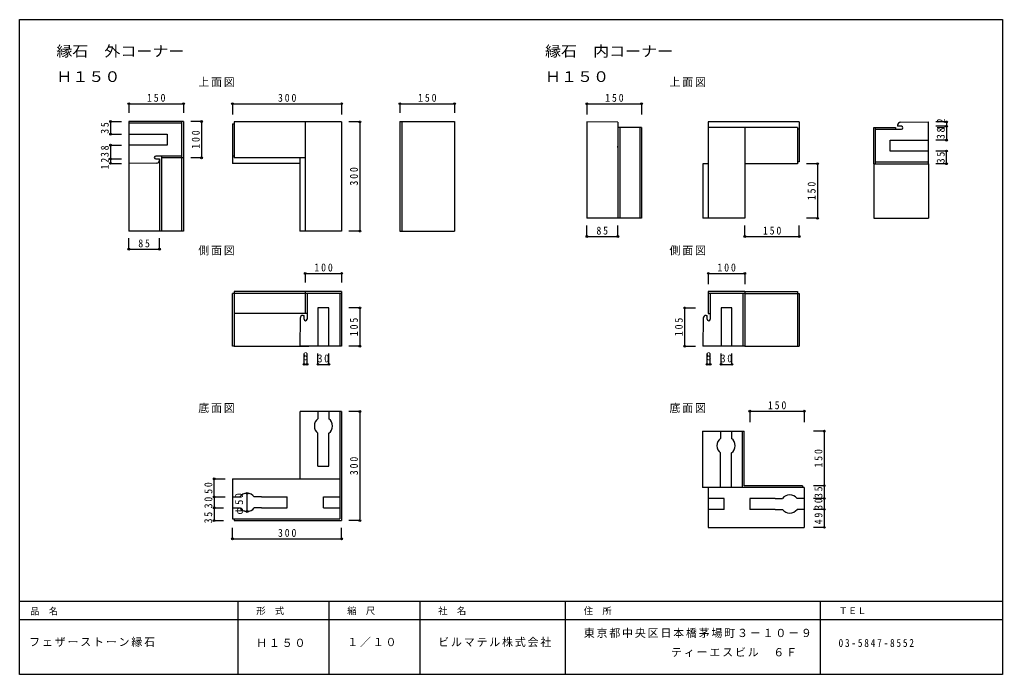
# Model space of a CAD drawing. Units: millimetres at full size, sheet at 1:10. Extents: x -1333 to 1367, y -907 to 893.
import ezdxf
from ezdxf.enums import TextEntityAlignment as Align

# ---------------------------------------------------------------- set-up
doc = ezdxf.new("R2010")
doc.units = ezdxf.units.MM
doc.header["$LTSCALE"] = 10
doc.header["$PDMODE"] = 32
doc.header["$PDSIZE"] = 5
for name, color, linetype in [('0-0', 6, 'Continuous'), ('A-0', 4, 'Continuous'), ('E-0', 7, 'Continuous'), ('F-0', 2, 'Continuous')]:
    doc.layers.add(name, color=color, linetype=linetype)
doc.styles.add('ＭＳ ゴシック', font='')
doc.styles.get('ＭＳ ゴシック').set_extended_font_data('MS Gothic')

msp = doc.modelspace()

# ---------------------------------------------------------------- linework, layer by layer
at = {"layer": '0-0'}
for p, q in [((-1032.56, 612.47), (-1032.56, 497.47)), ((-882.56, 612.47), (-1032.56, 612.47)), ((-887.56, 607.47), (-1032.56, 607.47)), ((-887.56, 612.47), (-887.56, 512.47)), ((-882.56, 612.47), (-882.56, 512.47)), ((-747.83, 606.33), (-742.83, 606.33)), ((-747.83, 606.33), (-747.83, 497.47)), ((-742.83, 611.33), (-742.83, 512.47)), ((-447.83, 611.33), (-742.83, 611.33)), ((-547.83, 611.33), (-547.83, 311.33)), ((-447.83, 611.33), (-447.83, 311.33)), ((-282.76, 612.47), (-282.76, 311.33)), ((226.18, 611.33), (226.18, 346.33)), ((310.8, 610.34), (226.18, 611.33)), ((310.8, 610.34), (310.8, 346.33)), ((310.8, 602.44), (310.8, 599.33)), ((376.18, 596.33), (310.8, 596.33)), ((316.18, 596.33), (316.18, 346.33)), ((371.18, 596.33), (371.18, 346.33)), ((376.18, 596.33), (376.18, 346.33)), ((559.62, 611.33), (559.62, 346.33)), ((809.62, 611.33), (559.62, 611.33)), ((804.62, 596.33), (559.62, 596.33)), ((659.62, 596.33), (659.62, 346.33)), ((804.62, 596.33), (804.62, 496.33)), ((809.62, 611.33), (809.62, 501.33)), ((1014.33, 496.33), (1014.33, 596.33)), ((1019.33, 496.33), (1019.33, 596.33)), ((1079.71, 602.44), (1079.71, 599.33)), ((1090.33, 599.33), (1079.71, 599.33)), ((1087.61, 610.44), (1164.33, 611.33)), ((1164.33, 496.33), (1164.33, 611.33)), ((809.62, 591.33), (804.62, 591.33)), ((1019.33, 591.33), (1090.33, 591.33)), ((310.8, 541.37), (310.8, 544.47)), ((-887.56, 517.47), (-958.56, 517.47)), ((-942.56, 517.47), (-942.56, 311.33)), ((-742.83, 517.47), (-747.83, 517.47)), ((-955.85, 498.37), (-1032.56, 497.47)), ((-1032.56, 497.47), (-1032.56, 311.33)), ((-958.56, 509.47), (-947.94, 509.47)), ((-947.94, 506.37), (-947.94, 509.47)), ((-947.94, 509.47), (-947.94, 311.33)), ((-882.56, 512.47), (-942.56, 512.47)), ((-887.56, 512.47), (-887.56, 311.33)), ((-882.56, 512.47), (-882.56, 311.33)), ((-562.83, 497.47), (-747.83, 497.47)), ((-547.83, 512.47), (-742.83, 512.47)), ((-562.83, 512.47), (-562.83, 311.33)), ((544.62, 496.33), (544.62, 346.33)), ((559.62, 496.33), (544.62, 496.33)), ((809.62, 501.33), (804.62, 501.33)), ((1014.33, 496.33), (1164.33, 496.33)), ((1019.33, 501.33), (1164.33, 501.33)), ((1164.33, 496.33), (1164.33, 346.33)), ((376.18, 346.33), (226.18, 346.33)), ((659.62, 346.33), (544.62, 346.33)), ((-882.56, 311.33), (-1032.56, 311.33)), ((-447.83, 311.33), (-562.83, 311.33)), ((-447.83, 139.87), (-747.83, 139.87)), ((-447.83, 144.87), (-742.83, 144.87)), ((-447.83, 139.87), (-547.83, 139.87)), ((-542.83, 139.87), (-542.83, 68.87)), ((-452.83, 139.87), (-452.83, -5.13)), ((-447.83, 144.87), (-447.83, -5.13)), ((659.62, 144.87), (559.62, 144.87)), ((659.62, 139.87), (559.62, 139.87)), ((564.62, 139.87), (564.62, 68.87)), ((654.62, 139.87), (654.62, -5.13)), ((659.62, 144.87), (659.62, -5.13)), ((659.62, 144.87), (804.62, 144.87)), ((659.62, 139.87), (804.62, 139.87)), ((804.62, 144.87), (804.62, -5.13)), ((-542.83, 84.87), (-742.83, 84.87)), ((-561.93, 71.58), (-562.83, -5.13)), ((-553.93, 79.49), (-550.83, 79.49)), ((-550.83, 68.87), (-550.83, 79.49)), ((545.52, 71.58), (544.62, -5.13)), ((553.52, 79.49), (556.62, 79.49)), ((556.62, 68.87), (556.62, 79.49)), ((-742.83, -5.13), (-537.83, -5.13)), ((-447.83, -5.13), (-562.83, -5.13)), ((659.62, -5.13), (544.62, -5.13)), ((659.62, -5.13), (809.62, -5.13)), ((-562.24, -370.37), (-562.24, -184.79)), ((-447.83, -184.79), (-562.24, -184.79)), ((-512.83, -184.79), (-512.83, -204.79)), ((-482.83, -184.79), (-482.83, -204.79)), ((-452.83, -184.79), (-452.83, -479.79)), ((-447.83, -184.79), (-447.83, -484.79)), ((-512.83, -334.79), (-512.83, -244.79)), ((-747.83, -370.37), (-747.83, -479.79)), ((-747.83, -370.37), (-452.83, -370.37)), ((-747.83, -419.79), (-727.83, -419.79)), ((-667.83, -419.79), (-687.83, -419.79)), ((-667.83, -419.79), (-597.83, -419.79)), ((-597.83, -449.79), (-597.83, -419.79)), ((-497.83, -419.79), (-452.83, -419.79)), ((-497.83, -449.79), (-497.83, -419.79)), ((-747.83, -449.79), (-727.83, -449.79)), ((-667.83, -449.79), (-687.83, -449.79)), ((-667.83, -449.79), (-597.83, -449.79)), ((-497.83, -449.79), (-452.83, -449.79)), ((-747.83, -479.79), (-452.83, -479.79)), ((-742.83, -479.79), (-742.83, -484.79)), ((-742.83, -484.79), (-447.83, -484.79))]:
    msp.add_line(p, q, dxfattribs=at)
for points in [[(-287.76, 612.47), (-137.76, 612.47), (-137.76, 497.47), (-137.76, 311.33)], [(-287.76, 612.47), (-287.76, 311.33), (-137.76, 311.33)], [(1014.33, 596.33), (1074.33, 596.33), (1074.33, 591.33)], [(-1032.56, 577.47), (-927.56, 577.47), (-927.56, 547.47), (-1032.56, 547.47)], [(1164.33, 531.33), (1059.33, 531.33), (1059.33, 561.33), (1164.33, 561.33)], [(804.62, 496.33), (659.62, 496.33), (659.62, 457.67)], [(1014.33, 496.33), (1014.33, 346.33), (1164.33, 346.33)], [(-742.83, 144.87), (-742.83, -5.13), (-747.83, -5.13), (-747.83, 139.87)], [(-447.83, 144.87), (-547.83, 144.87), (-547.83, 84.87)], [(559.62, 144.87), (559.62, 84.87), (564.62, 84.87)], [(804.62, 139.87), (809.62, 139.87), (809.62, -5.13)], [(-482.83, -5.13), (-482.83, 99.87), (-512.83, 99.87), (-512.83, -5.13)], [(624.62, -5.13), (624.62, 99.87), (594.62, 99.87), (594.62, -5.13)], [(-512.83, -334.79), (-482.83, -334.79), (-482.83, -244.79)]]:
    msp.add_lwpolyline(points, dxfattribs=at)
for centre, radius, start, end in [((1087.71, 602.44), 8, 90.66876, 180), ((1090.33, 595.33), 4, 270, 90), ((-958.56, 513.47), 4, 90, 270), ((-955.94, 506.37), 8, 270.66876, 0), ((-553.93, 71.49), 8, 90, 179.33124), ((-546.83, 68.87), 4, 180, 0), ((553.52, 71.49), 8, 90, 179.33124), ((560.62, 68.87), 4, 180, 0), ((-497.83, -224.79), 25, 126.86992, 233.13033), ((-497.83, -224.79), 25, 306.86996, 53.13008), ((-707.83, -434.79), 25, 36.86996, 143.13008), ((-707.83, -434.79), 25, 216.86992, 323.13033)]:
    msp.add_arc(centre, radius, start, end, dxfattribs=at)
at = {"layer": 'A-0'}
for p, q in [((-1032.56, 661.47), (-882.56, 661.47)), ((-1032.56, 661.47), (-1032.56, 636.47)), ((-882.56, 661.47), (-882.56, 636.47)), ((-747.83, 661.33), (-447.83, 661.33)), ((-747.83, 661.33), (-747.83, 631.33)), ((-447.83, 661.33), (-447.83, 631.33)), ((-287.76, 661.47), (-137.76, 661.47)), ((-287.76, 661.47), (-287.76, 636.47)), ((-137.76, 661.47), (-137.76, 636.47)), ((226.18, 661.33), (376.18, 661.33)), ((226.18, 661.33), (226.18, 631.33)), ((376.18, 661.33), (376.18, 631.33)), ((-1082.56, 612.47), (-1082.56, 577.47)), ((-1082.56, 612.47), (-1052.56, 612.47)), ((-832.56, 612.47), (-862.56, 612.47)), ((-832.56, 612.47), (-832.56, 512.47)), ((-397.83, 611.33), (-427.83, 611.33)), ((-397.83, 611.33), (-397.83, 311.33)), ((1214.33, 611.33), (1184.33, 611.33)), ((1214.33, 599.33), (1184.33, 599.33)), ((1214.33, 611.33), (1214.33, 599.33)), ((1214.33, 599.33), (1214.33, 561.33)), ((-1082.56, 577.47), (-1052.56, 577.47)), ((-1082.56, 547.47), (-1052.56, 547.47)), ((-1082.56, 547.47), (-1082.56, 509.47)), ((1214.33, 561.33), (1184.33, 561.33)), ((1214.33, 531.33), (1184.33, 531.33)), ((1214.33, 496.33), (1214.33, 531.33)), ((-1082.56, 509.47), (-1052.56, 509.47)), ((-1082.56, 509.47), (-1082.56, 497.47)), ((-1082.56, 497.47), (-1052.56, 497.47)), ((-832.56, 512.47), (-862.56, 512.47)), ((859.62, 496.33), (829.62, 496.33)), ((859.62, 496.33), (859.62, 346.33)), ((1214.33, 496.33), (1184.33, 496.33)), ((226.18, 296.33), (226.18, 326.33)), ((310.8, 296.33), (310.8, 326.33)), ((659.62, 296.33), (659.62, 326.33)), ((809.62, 296.33), (809.62, 326.33)), ((859.62, 346.33), (829.62, 346.33)), ((-397.83, 311.33), (-427.83, 311.33)), ((-1032.56, 261.33), (-1032.56, 291.33)), ((-947.94, 261.33), (-947.94, 291.33)), ((226.18, 296.33), (310.8, 296.33)), ((659.62, 296.33), (809.62, 296.33)), ((-1032.56, 261.33), (-947.94, 261.33)), ((-547.83, 194.87), (-447.83, 194.87)), ((-547.83, 194.87), (-547.83, 169.87)), ((-447.83, 194.87), (-447.83, 169.87)), ((559.62, 194.87), (659.62, 194.87)), ((559.62, 194.87), (559.62, 164.87)), ((659.62, 194.87), (659.62, 164.87)), ((-397.83, 99.87), (-427.83, 99.87)), ((-397.83, 99.87), (-397.83, -5.13)), ((494.62, -5.13), (494.62, 99.87)), ((494.62, 99.87), (524.62, 99.87)), ((-550.83, -55.13), (-550.83, -25.13)), ((-542.83, -55.13), (-542.83, -25.13)), ((-512.83, -55.13), (-512.83, -25.13)), ((-482.83, -55.13), (-482.83, -25.13)), ((-397.83, -5.13), (-427.83, -5.13)), ((494.62, -5.13), (524.62, -5.13)), ((556.62, -55.13), (556.62, -25.13)), ((564.62, -55.13), (564.62, -25.13)), ((594.62, -55.13), (594.62, -25.13)), ((624.62, -55.13), (624.62, -25.13)), ((-550.83, -55.13), (-542.83, -55.13)), ((-512.83, -55.13), (-482.83, -55.13)), ((556.62, -55.13), (564.62, -55.13)), ((594.62, -55.13), (624.62, -55.13)), ((-397.83, -184.79), (-427.83, -184.79)), ((-397.83, -184.79), (-397.83, -484.79)), ((673.38, -183.86), (823.38, -183.86)), ((673.38, -183.86), (673.38, -213.86)), ((823.38, -183.86), (823.38, -213.86)), ((878.38, -238.86), (848.38, -238.86)), ((878.38, -388.86), (878.38, -238.86)), ((-797.83, -419.79), (-797.83, -369.79)), ((-797.83, -369.79), (-767.83, -369.79)), ((878.38, -388.86), (848.38, -388.86)), ((878.38, -423.86), (878.38, -388.86)), ((-797.83, -419.79), (-772.83, -419.79)), ((-797.83, -419.79), (-797.83, -449.79)), ((-797.83, -419.79), (-767.83, -419.79)), ((-707.83, -459.79), (-707.83, -409.79)), ((878.38, -423.86), (848.38, -423.86)), ((878.38, -453.86), (878.38, -423.86)), ((-797.83, -449.79), (-772.83, -449.79)), ((-797.83, -449.79), (-797.83, -484.79)), ((-797.83, -449.79), (-772.83, -449.79)), ((878.38, -453.86), (848.38, -453.86)), ((878.38, -503.27), (878.38, -453.86)), ((-797.83, -484.79), (-772.83, -484.79)), ((-397.83, -484.79), (-427.83, -484.79)), ((-747.83, -534.79), (-747.83, -504.79)), ((-447.83, -534.79), (-447.83, -504.79)), ((878.38, -503.27), (848.38, -503.27)), ((-747.83, -534.79), (-447.83, -534.79))]:
    msp.add_line(p, q, dxfattribs=at)
at = {"layer": 'A-0', "color": 6}
for p, q in [((543.96, -238.86), (543.96, -393.86)), ((543.96, -238.86), (658.38, -238.86)), ((593.38, -238.86), (593.38, -258.86)), ((623.38, -238.86), (623.38, -258.86)), ((653.38, -393.86), (653.38, -238.86)), ((593.38, -393.86), (593.38, -298.86)), ((623.38, -393.86), (623.38, -298.86)), ((823.38, -393.86), (543.96, -393.86)), ((558.96, -393.86), (558.96, -503.27)), ((818.38, -388.86), (818.38, -393.86)), ((823.38, -393.86), (823.38, -503.27)), ((603.38, -423.86), (558.96, -423.86)), ((603.38, -453.86), (603.38, -423.86)), ((673.38, -423.86), (673.38, -453.86)), ((743.38, -423.86), (673.38, -423.86)), ((743.38, -423.86), (763.38, -423.86)), ((823.38, -423.86), (803.38, -423.86)), ((603.38, -453.86), (558.96, -453.86)), ((743.38, -453.86), (673.38, -453.86)), ((743.38, -453.86), (763.38, -453.86)), ((823.38, -453.86), (803.38, -453.86)), ((558.96, -503.27), (823.38, -503.27))]:
    msp.add_line(p, q, dxfattribs=at)
msp.add_lwpolyline([(818.38, -388.86), (658.38, -388.86), (658.38, -238.86)], dxfattribs=at)
for centre, start, end in [((608.38, -278.86), 126.86992, 233.13004), ((608.38, -278.86), 306.86967, 53.13008), ((783.38, -438.86), 36.86992, 143.13033), ((783.38, -438.86), 216.86996, 323.13008)]:
    msp.add_arc(centre, 25, start, end, dxfattribs=at)
at = {"layer": 'A-0'}
for p in [(-1032.56, 661.47), (-882.56, 661.47), (-747.83, 661.33), (-447.83, 661.33), (-287.76, 661.47), (-137.76, 661.47), (226.18, 661.33), (376.18, 661.33), (-1082.56, 612.47), (-832.56, 612.47), (-397.83, 611.33), (1214.33, 611.33), (1214.33, 599.33), (-1082.56, 577.47), (-1082.56, 547.47), (1214.33, 561.33), (-832.56, 512.47), (1214.33, 531.33), (-1082.56, 509.47), (-1082.56, 497.47), (859.62, 496.33), (1214.33, 496.33), (859.62, 346.33), (-397.83, 311.33), (226.18, 296.33), (310.8, 296.33), (659.62, 296.33), (809.62, 296.33), (-1032.56, 261.33), (-947.94, 261.33), (-547.83, 194.87), (-447.83, 194.87), (559.62, 194.87), (659.62, 194.87), (-397.83, 99.87), (494.62, 99.87), (-397.83, -5.13), (494.62, -5.13), (-550.83, -55.13), (-542.83, -55.13), (-512.83, -55.13), (-482.83, -55.13), (556.62, -55.13), (564.62, -55.13), (594.62, -55.13), (624.62, -55.13), (-397.83, -184.79), (673.38, -183.86), (823.38, -183.86), (878.38, -238.86), (-797.83, -369.79), (878.38, -388.86), (-797.83, -419.79), (-707.83, -409.79), (878.38, -423.86), (-797.83, -449.79), (-707.83, -459.79), (878.38, -453.86), (-797.83, -484.79), (-397.83, -484.79), (878.38, -503.27), (-747.83, -534.79), (-447.83, -534.79)]:
    msp.add_point(p, dxfattribs=at)
at = {"layer": 'F-0'}
for p, q in [((1367.46, 892.53), (1367.46, -907.47)), ((1367.46, -707.47), (-1332.54, -707.47)), ((-732.54, -907.47), (-732.54, -707.47)), ((-482.54, -907.47), (-482.54, -707.47)), ((-232.54, -907.47), (-232.54, -707.47)), ((167.46, -907.47), (167.46, -707.47)), ((867.46, -907.47), (867.46, -707.47)), ((1367.46, -757.47), (-1332.54, -757.47)), ((1367.46, -907.47), (-1332.54, -907.47))]:
    msp.add_line(p, q, dxfattribs=at)
msp.add_lwpolyline([(-1332.54, -907.47), (-1332.54, 892.53), (1367.46, 892.53)], dxfattribs=at)

# ---------------------------------------------------------------- texts
at = {"layer": 'A-0', "color": 7, "style": 'ＭＳ ゴシック'}
for p in [(-554.33, -50.13), (553.12, -50.13)]:
    msp.add_text('8', height=21.99, dxfattribs=at).set_placement(p, align=Align.BOTTOM_LEFT)
at = {"layer": 'A-0', "color": 7, "char_height": 21.99, "attachment_point": 7, "style": 'ＭＳ ゴシック'}
for s, insert in [('\\T1.38;\\W0.9;150', (-982.56, 666.47)), ('\\T1.38;\\W0.9;300', (-622.83, 666.33)), ('\\T1.38;\\W0.9;150', (-237.76, 666.47)), ('\\T1.38;\\W0.9;150', (276.18, 666.33)), ('\\T1.36;\\W0.9;85', (252.24, 301.33)), ('\\T1.38;\\W0.9;150', (709.62, 301.33)), ('\\T1.36;\\W0.9;85', (-1006.5, 266.33)), ('\\T1.38;\\W0.9;100', (-522.83, 199.87)), ('\\T1.38;\\W0.9;100', (584.62, 199.87)), ('\\T1.36;\\W0.9;30', (-514.08, -50.13)), ('\\T1.36;\\W0.9;30', (593.37, -50.13)), ('\\T1.38;\\W0.9;150', (723.38, -178.86)), ('\\T1.38;\\W0.9;300', (-622.83, -529.79))]:
    msp.add_mtext(s, dxfattribs=dict(at, insert=insert))
at = {"layer": 'A-0', "color": 7, "char_height": 21.99, "attachment_point": 7, "rotation": 90, "style": 'ＭＳ ゴシック'}
for s, insert in [('\\T1.36;\\W0.9;35', (-1087.56, 578.72)), ('\\T1.36;\\W0.9;38', (1209.33, 564.08)), ('\\T1.36;\\W0.9;12', (1209.33, 589.08)), ('\\T1.38;\\W0.9;100', (-837.56, 537.47)), ('\\T1.36;\\W0.9;38', (-1087.56, 514.93)), ('\\T1.36;\\W0.9;35', (1209.33, 497.58)), ('\\T1.36;\\W0.9;12', (-1087.56, 480.92)), ('\\T1.38;\\W0.9;300', (-402.83, 436.33)), ('\\T1.38;\\W0.9;150', (854.62, 396.33)), ('\\T1.38;\\W0.9;105', (-402.83, 22.37)), ('\\T1.38;\\W0.9;105', (489.62, 22.37)), ('\\T1.38;\\W0.9;150', (873.38, -338.86)), ('\\T1.38;\\W0.9;300', (-402.83, -359.79)), ('\\T1.36;\\W0.9;50', (-802.83, -411.04)), ('\\T1.36;\\W0.9;35', (873.38, -422.61)), ('\\T1.36;\\W0.9;30', (-802.83, -451.04)), ('\\T1.26;\\W0.95;φ50', (-712.83, -468.54)), ('\\T1.36;\\W0.9;30', (873.38, -455.11)), ('\\T1.36;\\W0.9;35', (-803.14, -492.39)), ('\\T1.36;\\W0.9;49', (873.38, -494.82))]:
    msp.add_mtext(s, dxfattribs=dict(at, insert=insert))
at = {"layer": 'E-0', "style": 'ＭＳ ゴシック', "width": 1.1}
for s, p in [('縁石\u3000外コーナー', (-1231.77, 782.41)), ('縁石\u3000内コーナー', (110.95, 782.41)), ('Ｈ１５０', (-1231.77, 712.41)), ('Ｈ１５０', (110.95, 712.41))]:
    msp.add_text(s, height=29.33, dxfattribs=at).set_placement(p, align=Align.BOTTOM_LEFT)
at = {"layer": 'E-0', "char_height": 21.99, "attachment_point": 7, "style": 'ＭＳ ゴシック'}
for s, insert in [('\\T1.17;上面図', (-841.73, 707.45)), ('\\T1.17;上面図', (452.96, 707.45)), ('\\T1.17;側面図', (-841.73, 244.54)), ('\\T1.17;側面図', (452.96, 244.54)), ('\\T1.17;底面図', (-841.73, -188.8)), ('\\T1.17;底面図', (452.96, -188.8))]:
    msp.add_mtext(s, dxfattribs=dict(at, insert=insert))
at = {"layer": 'F-0', "color": 4, "style": 'ＭＳ ゴシック'}
for s, p in [('品\u3000名', (-1303.65, -748.58)), ('形\u3000式', (-682.54, -747.47)), ('縮\u3000尺', (-432.54, -747.47)), ('社\u3000名', (-182.54, -747.47)), ('住\u3000所', (217.46, -747.47)), ('ＴＥＬ', (917.46, -747.47))]:
    msp.add_text(s, height=18.33, dxfattribs=at).set_placement(p, align=Align.BOTTOM_LEFT)
at = {"layer": 'F-0', "color": 7, "char_height": 21.99, "attachment_point": 7, "style": 'ＭＳ ゴシック'}
for s, insert in [('\\T1.17;東京都中央区日本橋茅場町３－１０－９', (217.46, -807.47)), ('\\T1.17;フェザーストーン縁石', (-1306.41, -831.92)), ('\\T1.17;Ｈ１５０', (-682.54, -832.47)), ('\\T1.17;１／１０', (-432.54, -832.47)), ('\\T1.17;ビルマテル株式会社', (-182.54, -832.47)), ('\\T1.17;ティーエスビル\u3000６Ｆ', (457.34, -860.17)), ('\\T1.39;\\W0.85;03-5847-8552', (917.46, -832.47))]:
    msp.add_mtext(s, dxfattribs=dict(at, insert=insert))

doc.saveas('drawing.dxf')
